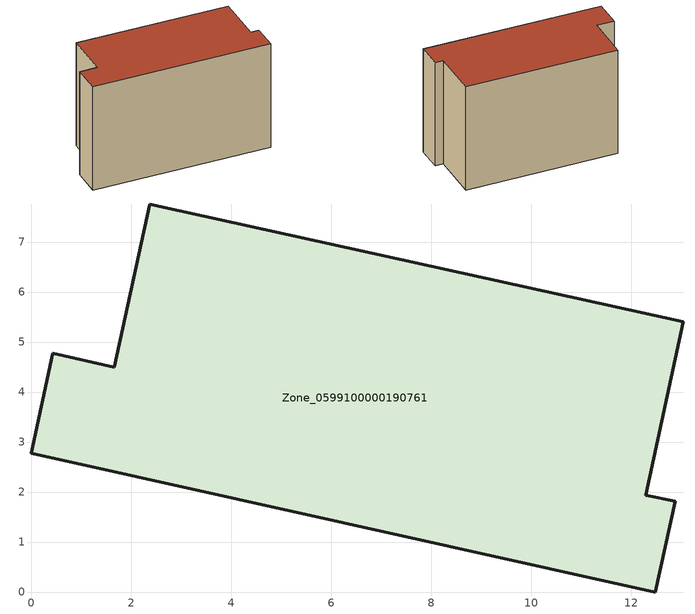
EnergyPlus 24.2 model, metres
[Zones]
Zone_0599100000190761
 floor ground (C_G): 12.48,0 0,2.77 0.43,4.77 1.66,4.5 2.37,7.76 13.04,5.4 12.29,1.94 12.88,1.82 z0
 wall outside (C_F): 1.66,4.5 0.43,4.77 0,2.77 12.48,0 12.88,1.82 12.29,1.94 13.04,5.4 2.37,7.76 1.66,4.5 z0:7.99
 roof outside (C_R): 12.88,1.82 12.29,1.94 13.04,5.4 2.37,7.76 1.66,4.5 0.43,4.77 0,2.77 12.48,0 z7.99
[BUILDING]
Pand.0599100000190761: North Axis=0; Terrain=City; Loads Convergence Tolerance Value=0.04; Temperature Convergence Tolerance Value=0.4; Solar Distribution=FullExterior; Maximum Number of Warmup Days=25; Minimum Number of Warmup Days=1
[Site:Location]
Rotterdam.The.Hague.AP_ZH_NLD Design_Conditions: Latitude=51.96; Longitude=4.45; Time Zone=1; Elevation=-4.5
[SITE:GROUNDTEMPERATURE:BUILDINGSURFACE]
18, 18, 18, 18, 18, 18, 18, 18, 18, 18, 18, 18
[MATERIAL] Thermal Absorptance=0.9; Solar Absorptance=0.7; Visible Absorptance=0.7
Name | Roughness | Thickness | Conductivity | Density | Specific Heat
G.TI.1975-1991 | MediumSmooth | 0.15 | 0.288461 | 540 | 1210
F.TI.1975-1991 | Rough | 0.3 | 0.230769 | 1920 | 840
R.TI.1975-1991 | MediumRough | 0.2 | 0.153846 | 1500 | 1000
[CONSTRUCTION]
C_G: G.TI.1975-1991
C_F: F.TI.1975-1991
C_R: R.TI.1975-1991
[ZONE]
Zone_0599100000190761: Type=1; Multiplier=1; Ceiling Height=Autocalculate; Volume=Autocalculate; Floor Area=autocalculate; Part of Total Floor Area=Yes
[ZONEINFILTRATION:DESIGNFLOWRATE]
Infil_Zone_0599100000190761: Zone or ZoneList or Space or SpaceList=Zone_0599100000190761; Schedule=AlwaysOn; Design Flow Rate Calculation Method=Flow/Area; Flow Rate per Floor Area=0.003; Constant Term Coefficient=1; Temperature Term Coefficient=0; Velocity Term Coefficient=0; Velocity Squared Term Coefficient=0
[HVACTEMPLATE:ZONE:IDEALLOADSAIRSYSTEM]
Zone_0599100000190761: Maximum Heating Supply Air Temperature=50; Minimum Cooling Supply Air Temperature=13; Maximum Heating Supply Air Humidity Ratio=0.0156; Minimum Cooling Supply Air Humidity Ratio=0.0077; Heating Limit=NoLimit; Cooling Limit=NoLimit; Dehumidification Control Type=ConstantSensibleHeatRatio; Cooling Sensible Heat Ratio=0.7; Dehumidification Setpoint=60; Humidification Control Type=None; Humidification Setpoint=30; Outdoor Air Method=None; Outdoor Air Flow Rate per Person=0.00944; Outdoor Air Flow Rate per Zone Floor Area=0; Outdoor Air Flow Rate per Zone=0; Demand Controlled Ventilation Type=None; Outdoor Air Economizer Type=NoEconomizer; Heat Recovery Type=None; Sensible Heat Recovery Effectiveness=0.7; Latent Heat Recovery Effectiveness=0.65
[ZONECONTROL:THERMOSTAT]
ThermostatControl_Zone_0599100000190761: Zone or ZoneList=Zone_0599100000190761; Control Type Schedule=DualSetpointControlType; Control 1=Thermostat_Zone_0599100000190761; Temperature Difference Between Cutout And Setpoint=0
[THERMOSTATSETPOINT:DUALSETPOINT]
Thermostat_Zone_0599100000190761: Heating Setpoint Temperature Schedule=HeatingSetpoint_Zone_0599100000190761; Cooling Setpoint Temperature Schedule=CoolingSetpoint_Zone_0599100000190761
[SCHEDULE:COMPACT]
HeatingSetpoint_Zone_0599100000190761: Through: 12/31, For: AllDays, Until: 24:00, 21
CoolingSetpoint_Zone_0599100000190761: Through: 12/31, For: AllDays, Until: 24:00, 24
DualSetpointControlType: Through: 12/31, For: AllDays, Until: 24:00, 4
AlwaysOn: Through: 12/31, For: AllDays, Until: 24:00, 1
